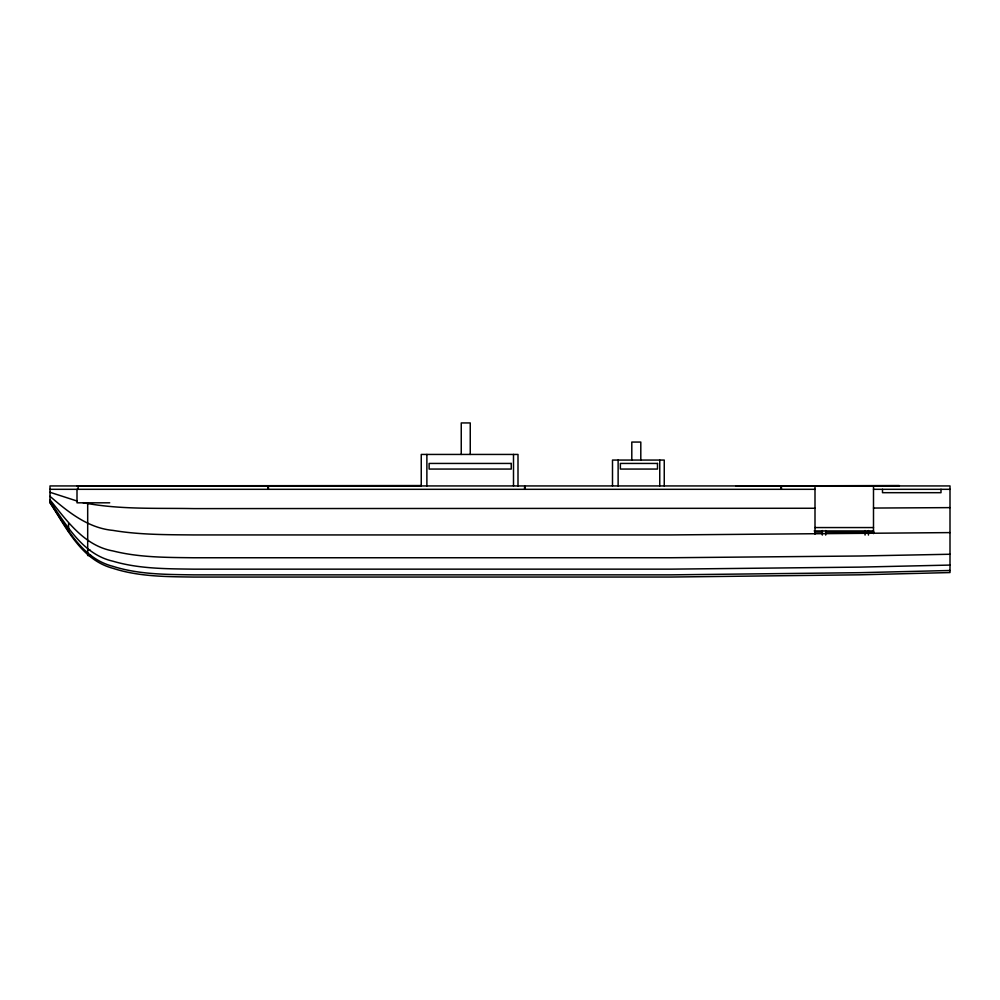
<?xml version="1.0" encoding="UTF-8"?>
<svg xmlns="http://www.w3.org/2000/svg" width="1000" height="1000" viewBox="0 0 1000 1000"><rect width="100%" height="100%" fill="white"/><g stroke="black" fill="none" stroke-linecap="round" stroke-linejoin="round"><path stroke-width="1.5" d="M950 565.075L860 567.112L671 569.15L194 569.163C166.875 568.787 139.262 568.95 113 561.225C82.475 554.25 66.75 525.2 50 501.6M950 570.487L860 572.675L671 574.85L194 574.862C166.85 574.475 139.162 574.625 113 566.362C81.575 558.325 66.662 527.288 50 502.475M950 554.25L860 556L671 557.737L194 557.762C166.912 557.425 139.45 557.6 113 550.95C84.338 545.875 67.05 520.988 50 499.837M950 532.6L671 534.925L194 534.938C166.962 534.7 139.75 534.875 113 530.4C88.05 528.112 68.238 512.062 50 496.337M873.5 508.05L950 507.625M815 508.263L194 508.612C157.025 507.925 119.462 509.812 83 502.663M421.25 485.55L77 485.875L421.25 485.875L421.25 454.438L518 454.438L518 485.938M50 489.312L815 489.312M873.5 489.312L950 489.312M109.712 502.812L77 502.812L77 489.312M815 527.562L873.5 527.562M814.175 530.938L873.5 530.938M814.7 532.062L822.487 532.062M825.612 532.062L873.95 532.062M87.688 549.913L89.938 549.913M91.062 555.513L87.688 555.513L87.688 502.812M77 501.012L50 492.287M89.375 555.688L92.188 556.925M941 489.312L941 492.688L882.5 492.688L882.5 489.312M873.5 485.938L873.5 533.6M868.438 530.562L868.438 535.062M865.062 530.562L865.062 535.062M825.688 530.562L825.688 535.062M822.312 530.562L822.312 535.062M815 485.938L815 534.113M781.425 489.312L781.425 485.938L950 485.938L950 572.562L860 574.812L671 577.038L194 577.062C166.85 576.663 139.125 576.8 113 568.337C81.237 559.875 66.638 528.088 50 502.812L50 485.938L268.087 485.938L268.087 489.312M781.075 489.312L781.075 485.938L524.913 485.938L524.913 489.312M664.25 485.938L664.25 460.062L612.5 460.062L612.5 485.938M659.75 460.062L659.75 485.938M640.8 460.062L640.8 442.062L631.8 442.062L631.8 460.062M618.125 460.062L618.125 485.938M524.587 489.312L524.587 485.938L268.412 485.938L268.412 489.312M513.5 454.438L513.5 485.938M470.25 454.438L470.25 422.938L461.25 422.938L461.25 454.438M426.875 454.438L426.875 485.938M78.125 485.938L78.125 489.312M68.562 523.438L68.562 531.6M511.25 463.438L429.125 463.438L429.125 469.062L511.25 469.062L511.25 463.438M657.5 463.438L620.375 463.438L620.375 469.062L657.5 469.062L657.5 463.438M899.375 485.65L736.25 485.875L899.375 485.65"/></g></svg>
